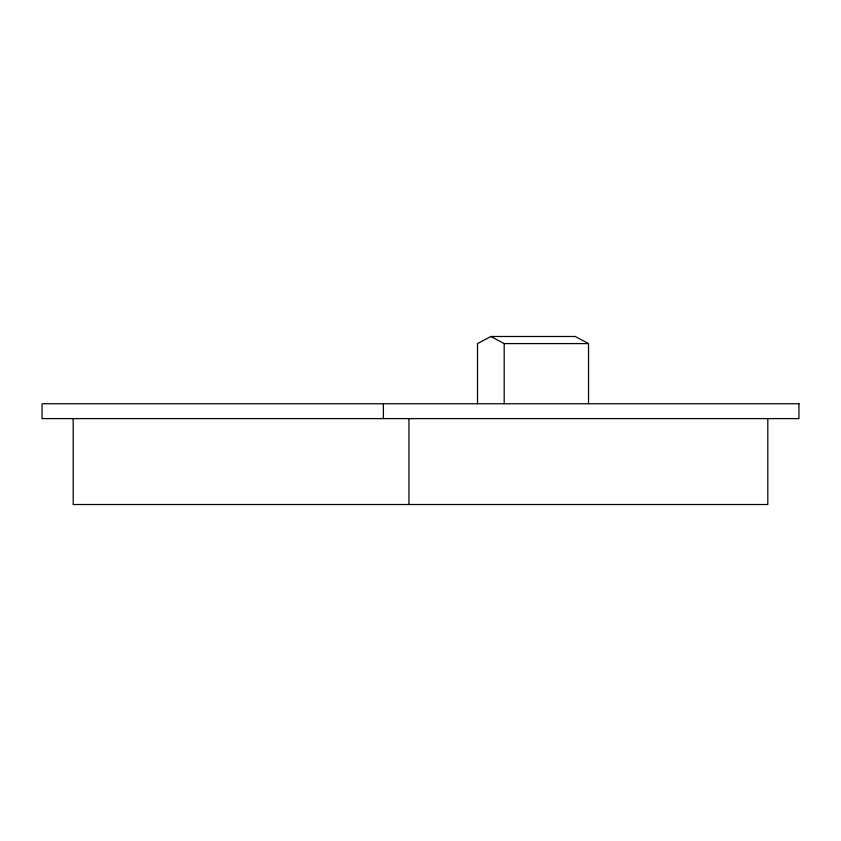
<?xml version="1.0" encoding="UTF-8"?>
<svg xmlns="http://www.w3.org/2000/svg" width="841" height="841" viewBox="0 0 841 841"><rect width="100%" height="100%" fill="white"/><g stroke="black" fill="none" stroke-linecap="round" stroke-linejoin="round"><path stroke-width="1.26" d="M588.521 403.754L588.521 343.591L575.181 336.484L490.85 336.484L477.509 343.591L477.509 403.754M490.85 336.484L504.19 343.591L588.521 343.591M767.812 418.608L767.812 504.516L73.188 504.516L73.188 418.608M504.19 343.591L504.19 403.754M408.947 418.608L408.947 504.516M383.391 403.754L383.391 418.608M798.95 403.754L42.05 403.754L42.05 418.608L798.95 418.608L798.95 403.754"/></g></svg>
